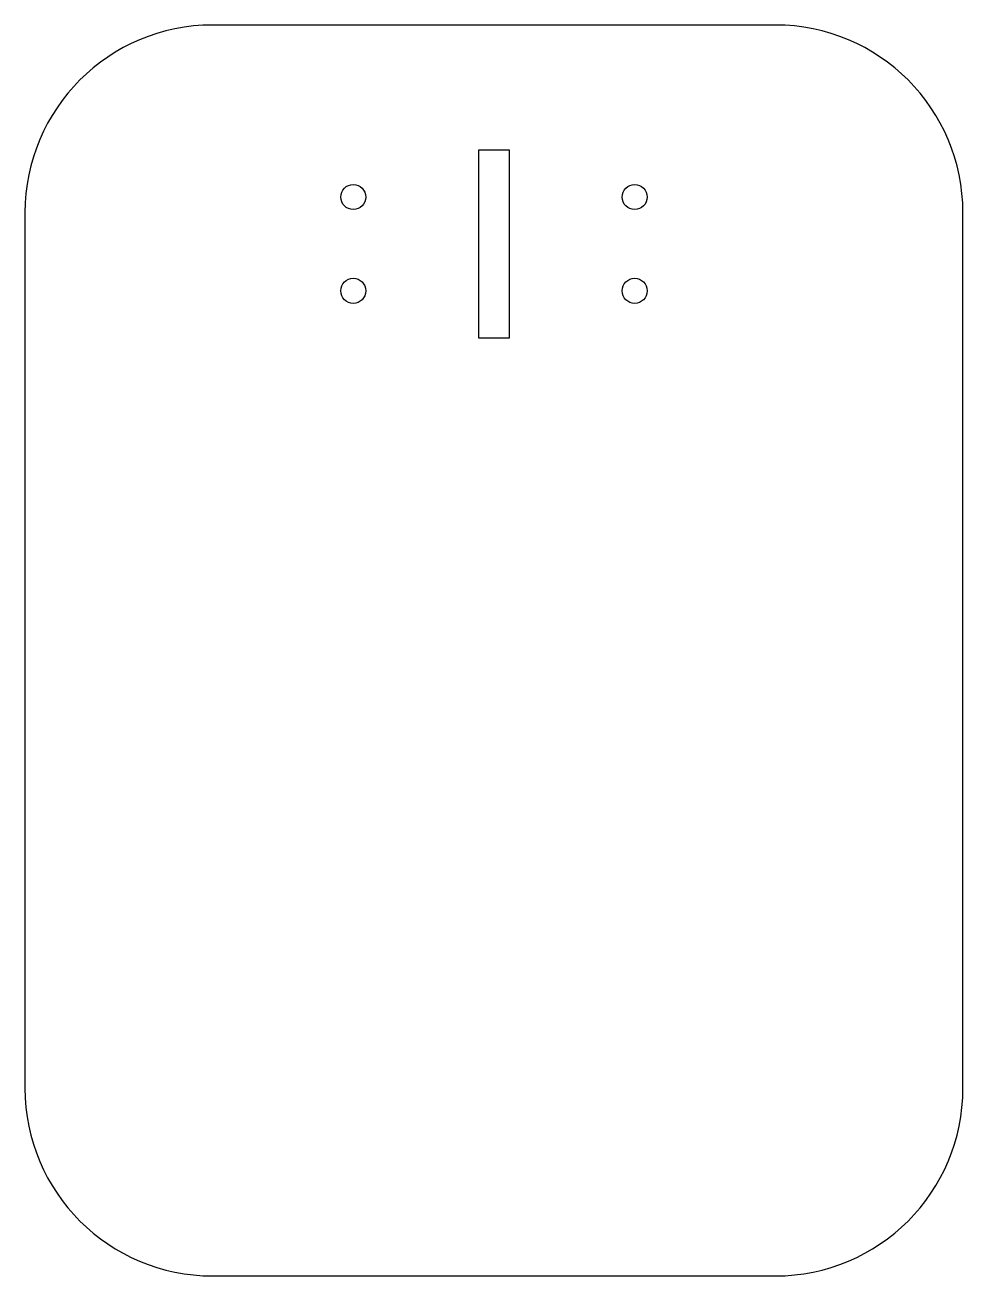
# Model space of a CAD drawing. Header units: millimetres. Extents: x -242 to -92, y -61 to 139.
import ezdxf

# ---------------------------------------------------------------- set-up
doc = ezdxf.new("R2010")
doc.units = ezdxf.units.MM

msp = doc.modelspace()

# ---------------------------------------------------------------- linework, layer by layer
at = {"color": 7, "linetype": 'Continuous', "lineweight": 25}
for p, q in [((-122.3, 139.28), (-212.3, 139.28)), ((-164.8, 119.28), (-169.8, 119.28)), ((-169.8, 119.28), (-169.8, 89.28)), ((-164.8, 89.28), (-164.8, 119.28)), ((-242.3, 109.28), (-242.3, -30.72)), ((-92.3, -30.72), (-92.3, 109.28)), ((-169.8, 89.28), (-164.8, 89.28)), ((-212.3, -60.72), (-122.3, -60.72))]:
    msp.add_line(p, q, dxfattribs=at)
for centre in [(-189.8, 111.78), (-144.8, 111.78), (-189.8, 96.78), (-144.8, 96.78)]:
    msp.add_circle(centre, 2, dxfattribs=at)
for centre, start, end in [((-212.3, 109.28), 90, 180), ((-122.3, 109.28), 0, 90), ((-212.3, -30.72), 180, 270), ((-122.3, -30.72), 270, 0)]:
    msp.add_arc(centre, 30, start, end, dxfattribs=at)

doc.saveas('drawing.dxf')
